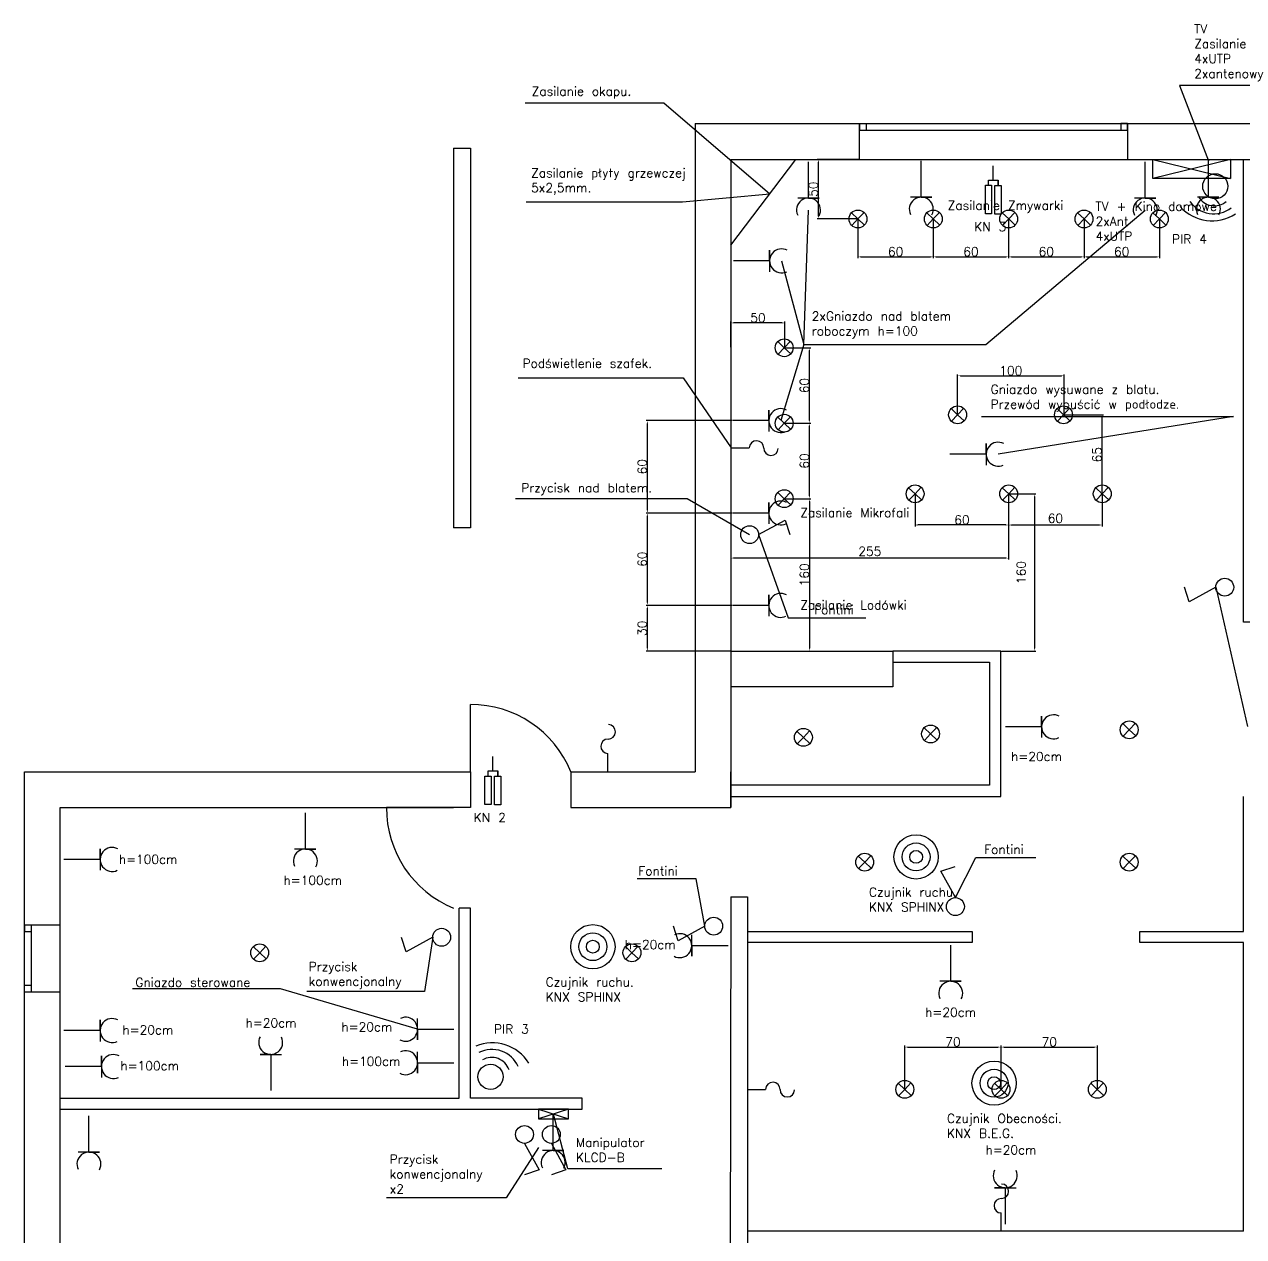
# Model space of a CAD drawing. Header units: millimetres. Extents: x -1884 to 3480, y 1823 to 3565.
# Drawn here: x -1884 to -793, y 2475 to 3559 of the extents above; entities that cross this region are included whole.
import ezdxf

# ---------------------------------------------------------------- set-up
doc = ezdxf.new("R2010")
doc.units = ezdxf.units.MM
for name, color, linetype in [('Alarm', 7, 'Continuous'), ('Czujniki ruchu_becności', 7, 'Continuous'), ('Gniazda', 7, 'Continuous'), ('Opisy przyciskow', 84, 'Continuous'), ('Oświetlenie', 7, 'Continuous'), ('TV_Audio', 7, 'Continuous')]:
    doc.layers.add(name, color=color, linetype=linetype)
doc.styles.get("Standard").update_dxf_attribs({"font": 'txt.shx'})
doc.dimstyles.new('ISO-25', dxfattribs={"dimtxt": 2.5, "dimasz": 2.5, "dimexe": 1.25, "dimexo": 0.625, "dimtad": 1, "dimtxsty": 'Standard', "dimcen": 2.5, "dimadec": 0, "dimazin": 0, "dimtfac": 1, "dimtmove": 0, "dimatfit": 3, "dimfxl": 1, "dimarcsym": 0})

# ---------------------------------------------------------------- blocks, each defined once
blk = doc.blocks.new('*D0')
at = {"layer": 'Defpoints', "color": 0}
for p in [(-1252.2, 3139.4), (-1003.7, 3139.4), (-1252.2, 3081.9)]:
    blk.add_point(p, dxfattribs=at)
at = {"layer": 'Oświetlenie', "color": 0, "lineweight": -2}
for p, q in [((-1252.2, 3138.8), (-1252.2, 3080.7)), ((-1003.7, 3138.8), (-1003.7, 3080.7)), ((-1006.2, 3081.9), (-1249.7, 3081.9))]:
    blk.add_line(p, q, dxfattribs=at)
at = {"layer": 'Oświetlenie', "color": 0}
for points in [[(-1249.7, 3082.3), (-1249.7, 3081.5), (-1252.2, 3081.9)], [(-1006.2, 3082.3), (-1006.2, 3081.5), (-1003.7, 3081.9)]]:
    blk.add_solid(points, dxfattribs=at)
at = {"layer": 'Oświetlenie', "color": 0, "insert": (-1127.9, 3087.9), "char_height": 8, "attachment_point": 5}
blk.add_mtext('255', dxfattribs=at)
blk = doc.blocks.new('*D1')
at = {"layer": 'Defpoints', "color": 0}
for p in [(-1087.4, 3139.4), (-1003.7, 3139.4), (-1087.4, 3111.5)]:
    blk.add_point(p, dxfattribs=at)
at = {"layer": 'Oświetlenie', "color": 0, "lineweight": -2}
for p, q in [((-1087.4, 3138.8), (-1087.4, 3110.2)), ((-1003.7, 3138.8), (-1003.7, 3110.2)), ((-1006.2, 3111.5), (-1084.9, 3111.5))]:
    blk.add_line(p, q, dxfattribs=at)
at = {"layer": 'Oświetlenie', "color": 0}
for points in [[(-1084.9, 3111.9), (-1084.9, 3111), (-1087.4, 3111.5)], [(-1006.2, 3111.9), (-1006.2, 3111), (-1003.7, 3111.5)]]:
    blk.add_solid(points, dxfattribs=at)
at = {"layer": 'Oświetlenie', "color": 0, "insert": (-1045.5, 3116.1), "char_height": 8, "attachment_point": 5}
blk.add_mtext('60', dxfattribs=at)
blk = doc.blocks.new('*D2')
at = {"layer": 'Defpoints', "color": 0}
for p in [(-1003.7, 3139.4), (-919.9, 3139.4), (-919.9, 3111.5)]:
    blk.add_point(p, dxfattribs=at)
at = {"layer": 'Oświetlenie', "color": 0, "lineweight": -2}
for p, q in [((-1003.7, 3138.8), (-1003.7, 3110.2)), ((-919.9, 3138.8), (-919.9, 3110.2)), ((-1001.2, 3111.5), (-922.4, 3111.5))]:
    blk.add_line(p, q, dxfattribs=at)
at = {"layer": 'Oświetlenie', "color": 0}
for points in [[(-1001.2, 3111.9), (-1001.2, 3111), (-1003.7, 3111.5)], [(-922.4, 3111.9), (-922.4, 3111), (-919.9, 3111.5)]]:
    blk.add_solid(points, dxfattribs=at)
at = {"layer": 'Oświetlenie', "color": 0, "insert": (-961.8, 3117.5), "char_height": 8, "attachment_point": 5}
blk.add_mtext('60', dxfattribs=at)
blk = doc.blocks.new('*D3')
at = {"layer": 'Defpoints', "color": 0}
for p in [(-954.6, 3210.1), (-919.9, 3210.1), (-919.9, 3138.8)]:
    blk.add_point(p, dxfattribs=at)
at = {"layer": 'Oświetlenie', "color": 0, "lineweight": -2}
for p, q in [((-954, 3210.1), (-918.7, 3210.1)), ((-919.9, 3141.3), (-919.9, 3207.6)), ((-920.6, 3138.8), (-921.2, 3138.8))]:
    blk.add_line(p, q, dxfattribs=at)
at = {"layer": 'Oświetlenie', "color": 0}
for points in [[(-920.4, 3207.6), (-919.5, 3207.6), (-919.9, 3210.1)], [(-920.4, 3141.3), (-919.5, 3141.3), (-919.9, 3138.8)]]:
    blk.add_solid(points, dxfattribs=at)
at = {"layer": 'Oświetlenie', "color": 0, "insert": (-924.6, 3174.4), "char_height": 8, "attachment_point": 5, "rotation": 90}
blk.add_mtext('65', dxfattribs=at)
blk = doc.blocks.new('*D4')
at = {"layer": 'Defpoints', "color": 0}
for p in [(-954, 3245), (-1049.3, 3210.1), (-954, 3210.1)]:
    blk.add_point(p, dxfattribs=at)
at = {"layer": 'Oświetlenie', "color": 0, "lineweight": -2}
for p, q in [((-1049.3, 3210.7), (-1049.3, 3246.3)), ((-1046.8, 3245), (-956.5, 3245)), ((-954, 3210.7), (-954, 3246.3))]:
    blk.add_line(p, q, dxfattribs=at)
at = {"layer": 'Oświetlenie', "color": 0}
for points in [[(-1046.8, 3245.4), (-1046.8, 3244.6), (-1049.3, 3245)], [(-956.5, 3245.4), (-956.5, 3244.6), (-954, 3245)]]:
    blk.add_solid(points, dxfattribs=at)
at = {"layer": 'Oświetlenie', "color": 0, "insert": (-1001.7, 3249.6), "char_height": 8, "attachment_point": 5}
blk.add_mtext('100', dxfattribs=at)
blk = doc.blocks.new('*D5')
at = {"layer": 'Defpoints', "color": 0}
for p in [(-1003.7, 3139.4), (-1010.8, 2998.7), (-980.5, 2998.7)]:
    blk.add_point(p, dxfattribs=at)
at = {"layer": 'Oświetlenie', "color": 0, "lineweight": -2}
for p, q in [((-1003, 3139.4), (-979.3, 3139.4)), ((-980.5, 3136.9), (-980.5, 3001.2)), ((-1010.1, 2998.7), (-979.3, 2998.7))]:
    blk.add_line(p, q, dxfattribs=at)
at = {"layer": 'Oświetlenie', "color": 0}
for points in [[(-980.9, 3136.9), (-980.1, 3136.9), (-980.5, 3139.4)], [(-980.9, 3001.2), (-980.1, 3001.2), (-980.5, 2998.7)]]:
    blk.add_solid(points, dxfattribs=at)
at = {"layer": 'Oświetlenie', "color": 0, "insert": (-992.5, 3069), "char_height": 8, "attachment_point": 5, "rotation": 90}
blk.add_mtext('160', dxfattribs=at)
blk = doc.blocks.new('*D6')
at = {"layer": 'Defpoints', "color": 0}
for p in [(-1204.4, 3135), (-1204.4, 2998.7), (-1181.8, 2998.7)]:
    blk.add_point(p, dxfattribs=at)
at = {"layer": 'Oświetlenie', "color": 0, "lineweight": -2}
for p, q in [((-1203.8, 3135), (-1180.6, 3135)), ((-1181.8, 3132.5), (-1181.8, 3001.2)), ((-1203.8, 2998.7), (-1180.6, 2998.7))]:
    blk.add_line(p, q, dxfattribs=at)
at = {"layer": 'Oświetlenie', "color": 0}
for points in [[(-1182.2, 3132.5), (-1181.4, 3132.5), (-1181.8, 3135)], [(-1182.2, 3001.2), (-1181.4, 3001.2), (-1181.8, 2998.7)]]:
    blk.add_solid(points, dxfattribs=at)
at = {"layer": 'Oświetlenie', "color": 0, "insert": (-1186.4, 3066.9), "char_height": 8, "attachment_point": 5, "rotation": 90}
blk.add_mtext('160', dxfattribs=at)
blk = doc.blocks.new('*D7')
at = {"layer": 'Defpoints', "color": 0}
for p in [(-1204.4, 3202.6), (-1181.8, 3202.6), (-1204.4, 3135)]:
    blk.add_point(p, dxfattribs=at)
at = {"layer": 'Oświetlenie', "color": 0, "lineweight": -2}
for p, q in [((-1203.8, 3202.6), (-1180.6, 3202.6)), ((-1181.8, 3137.5), (-1181.8, 3200.1)), ((-1203.8, 3135), (-1180.6, 3135))]:
    blk.add_line(p, q, dxfattribs=at)
at = {"layer": 'Oświetlenie', "color": 0}
for points in [[(-1182.2, 3200.1), (-1181.4, 3200.1), (-1181.8, 3202.6)], [(-1182.2, 3137.5), (-1181.4, 3137.5), (-1181.8, 3135)]]:
    blk.add_solid(points, dxfattribs=at)
at = {"layer": 'Oświetlenie', "color": 0, "insert": (-1186.4, 3168.8), "char_height": 8, "attachment_point": 5, "rotation": 90}
blk.add_mtext('60', dxfattribs=at)
blk = doc.blocks.new('*D8')
at = {"layer": 'Defpoints', "color": 0}
for p in [(-1204.4, 3270.1), (-1181.8, 3270.1), (-1204.4, 3202.6)]:
    blk.add_point(p, dxfattribs=at)
at = {"layer": 'Oświetlenie', "color": 0, "lineweight": -2}
for p, q in [((-1203.8, 3270.1), (-1180.6, 3270.1)), ((-1181.8, 3205.1), (-1181.8, 3267.6)), ((-1203.8, 3202.6), (-1180.6, 3202.6))]:
    blk.add_line(p, q, dxfattribs=at)
at = {"layer": 'Oświetlenie', "color": 0}
for points in [[(-1182.2, 3267.6), (-1181.4, 3267.6), (-1181.8, 3270.1)], [(-1182.2, 3205.1), (-1181.4, 3205.1), (-1181.8, 3202.6)]]:
    blk.add_solid(points, dxfattribs=at)
at = {"layer": 'Oświetlenie', "color": 0, "insert": (-1186.4, 3236.3), "char_height": 8, "attachment_point": 5, "rotation": 90}
blk.add_mtext('60', dxfattribs=at)
blk = doc.blocks.new('*D9')
at = {"layer": 'Defpoints', "color": 0}
for p in [(-1173.8, 3438.7), (-1137.2, 3438.7), (-1138.5, 3385.4)]:
    blk.add_point(p, dxfattribs=at)
at = {"layer": 'Oświetlenie', "color": 0, "lineweight": -2}
for p, q in [((-1137.9, 3438.7), (-1175, 3438.7)), ((-1173.8, 3387.9), (-1173.8, 3436.2)), ((-1139.1, 3385.4), (-1175, 3385.4))]:
    blk.add_line(p, q, dxfattribs=at)
at = {"layer": 'Oświetlenie', "color": 0}
for points in [[(-1174.2, 3436.2), (-1173.4, 3436.2), (-1173.8, 3438.7)], [(-1174.2, 3387.9), (-1173.4, 3387.9), (-1173.8, 3385.4)]]:
    blk.add_solid(points, dxfattribs=at)
at = {"layer": 'Oświetlenie', "color": 0, "insert": (-1178.4, 3412), "char_height": 8, "attachment_point": 5, "rotation": 90}
blk.add_mtext('50', dxfattribs=at)
blk = doc.blocks.new('*D10')
at = {"layer": 'Defpoints', "color": 0}
for p in [(-1138.5, 3385.4), (-1071.1, 3385.4), (-1071.1, 3351.4)]:
    blk.add_point(p, dxfattribs=at)
at = {"layer": 'Oświetlenie', "color": 0, "lineweight": -2}
for p, q in [((-1138.5, 3384.7), (-1138.5, 3350.2)), ((-1071.1, 3384.7), (-1071.1, 3350.2)), ((-1136, 3351.4), (-1073.6, 3351.4))]:
    blk.add_line(p, q, dxfattribs=at)
at = {"layer": 'Oświetlenie', "color": 0}
for points in [[(-1136, 3351.9), (-1136, 3351), (-1138.5, 3351.4)], [(-1073.6, 3351.9), (-1073.6, 3351), (-1071.1, 3351.4)]]:
    blk.add_solid(points, dxfattribs=at)
at = {"layer": 'Oświetlenie', "color": 0, "insert": (-1104.8, 3356.1), "char_height": 8, "attachment_point": 5}
blk.add_mtext('60', dxfattribs=at)
blk = doc.blocks.new('*D11')
at = {"layer": 'Defpoints', "color": 0}
for p in [(-1071.1, 3385.4), (-1003.7, 3385.4), (-1003.7, 3351.4)]:
    blk.add_point(p, dxfattribs=at)
at = {"layer": 'Oświetlenie', "color": 0, "lineweight": -2}
for p, q in [((-1071.1, 3384.7), (-1071.1, 3350.2)), ((-1003.7, 3384.7), (-1003.7, 3350.2)), ((-1068.6, 3351.4), (-1006.2, 3351.4))]:
    blk.add_line(p, q, dxfattribs=at)
at = {"layer": 'Oświetlenie', "color": 0}
for points in [[(-1068.6, 3351.9), (-1068.6, 3351), (-1071.1, 3351.4)], [(-1006.2, 3351.9), (-1006.2, 3351), (-1003.7, 3351.4)]]:
    blk.add_solid(points, dxfattribs=at)
at = {"layer": 'Oświetlenie', "color": 0, "insert": (-1037.4, 3356.1), "char_height": 8, "attachment_point": 5}
blk.add_mtext('60', dxfattribs=at)
blk = doc.blocks.new('*D12')
at = {"layer": 'Defpoints', "color": 0}
for p in [(-1003.7, 3385.4), (-936.2, 3385.4), (-936.2, 3351.4)]:
    blk.add_point(p, dxfattribs=at)
at = {"layer": 'Oświetlenie', "color": 0, "lineweight": -2}
for p, q in [((-1003.7, 3384.7), (-1003.7, 3350.2)), ((-936.2, 3384.7), (-936.2, 3350.2)), ((-1001.2, 3351.4), (-938.7, 3351.4))]:
    blk.add_line(p, q, dxfattribs=at)
at = {"layer": 'Oświetlenie', "color": 0}
for points in [[(-1001.2, 3351.9), (-1001.2, 3351), (-1003.7, 3351.4)], [(-938.7, 3351.9), (-938.7, 3351), (-936.2, 3351.4)]]:
    blk.add_solid(points, dxfattribs=at)
at = {"layer": 'Oświetlenie', "color": 0, "insert": (-970, 3356.1), "char_height": 8, "attachment_point": 5}
blk.add_mtext('60', dxfattribs=at)
blk = doc.blocks.new('*D13')
at = {"layer": 'Defpoints', "color": 0}
for p in [(-936.2, 3384.7), (-868.8, 3385.4), (-868.8, 3351.4)]:
    blk.add_point(p, dxfattribs=at)
at = {"layer": 'Oświetlenie', "color": 0, "lineweight": -2}
for p, q in [((-936.2, 3384.1), (-936.2, 3350.2)), ((-868.8, 3384.7), (-868.8, 3350.2)), ((-933.7, 3351.4), (-871.3, 3351.4))]:
    blk.add_line(p, q, dxfattribs=at)
at = {"layer": 'Oświetlenie', "color": 0}
for points in [[(-933.7, 3351.9), (-933.7, 3351), (-936.2, 3351.4)], [(-871.3, 3351.9), (-871.3, 3351), (-868.8, 3351.4)]]:
    blk.add_solid(points, dxfattribs=at)
at = {"layer": 'Oświetlenie', "color": 0, "insert": (-902.5, 3356.1), "char_height": 8, "attachment_point": 5}
blk.add_mtext('60', dxfattribs=at)
blk = doc.blocks.new('*D14')
at = {"layer": 'Defpoints', "color": 0}
for p in [(-1252.2, 3292.3), (-1252.2, 3270.1), (-1203.8, 3270.1)]:
    blk.add_point(p, dxfattribs=at)
at = {"layer": 'Oświetlenie', "color": 0, "lineweight": -2}
for p, q in [((-1252.2, 3270.7), (-1252.2, 3293.6)), ((-1206.3, 3292.3), (-1249.7, 3292.3)), ((-1203.8, 3270.7), (-1203.8, 3293.6))]:
    blk.add_line(p, q, dxfattribs=at)
at = {"layer": 'Oświetlenie', "color": 0}
for points in [[(-1249.7, 3292.7), (-1249.7, 3291.9), (-1252.2, 3292.3)], [(-1206.3, 3292.7), (-1206.3, 3291.9), (-1203.8, 3292.3)]]:
    blk.add_solid(points, dxfattribs=at)
at = {"layer": 'Oświetlenie', "color": 0, "insert": (-1228, 3296.9), "char_height": 8, "attachment_point": 5}
blk.add_mtext('50', dxfattribs=at)
blk = doc.blocks.new('*D15')
at = {"layer": 'Defpoints', "color": 0}
for p in [(-1326.9, 3039.6), (-1252.2, 3039.6), (-1252.2, 2998.7)]:
    blk.add_point(p, dxfattribs=at)
at = {"layer": 'Gniazda', "color": 0, "lineweight": -2}
for p, q in [((-1252.9, 3039.6), (-1328.1, 3039.6)), ((-1326.9, 3001.2), (-1326.9, 3037.1)), ((-1252.9, 2998.7), (-1328.1, 2998.7))]:
    blk.add_line(p, q, dxfattribs=at)
at = {"layer": 'Gniazda', "color": 0}
for points in [[(-1327.3, 3037.1), (-1326.5, 3037.1), (-1326.9, 3039.6)], [(-1327.3, 3001.2), (-1326.5, 3001.2), (-1326.9, 2998.7)]]:
    blk.add_solid(points, dxfattribs=at)
at = {"layer": 'Gniazda', "color": 0, "insert": (-1331.5, 3019.1), "char_height": 8, "attachment_point": 5, "rotation": 90}
blk.add_mtext('30', dxfattribs=at)
blk = doc.blocks.new('*D16')
at = {"layer": 'Defpoints', "color": 0}
for p in [(-1326.9, 3122.2), (-1250.7, 3122.2), (-1250.7, 3039.6)]:
    blk.add_point(p, dxfattribs=at)
at = {"layer": 'Gniazda', "color": 0, "lineweight": -2}
for p, q in [((-1251.3, 3122.2), (-1328.1, 3122.2)), ((-1326.9, 3042.1), (-1326.9, 3119.7)), ((-1251.3, 3039.6), (-1328.1, 3039.6))]:
    blk.add_line(p, q, dxfattribs=at)
at = {"layer": 'Gniazda', "color": 0}
for points in [[(-1327.3, 3119.7), (-1326.5, 3119.7), (-1326.9, 3122.2)], [(-1327.3, 3042.1), (-1326.5, 3042.1), (-1326.9, 3039.6)]]:
    blk.add_solid(points, dxfattribs=at)
at = {"layer": 'Gniazda', "color": 0, "insert": (-1331.5, 3080.9), "char_height": 8, "attachment_point": 5, "rotation": 90}
blk.add_mtext('60', dxfattribs=at)
blk = doc.blocks.new('*D17')
at = {"layer": 'Defpoints', "color": 0}
for p in [(-1326.9, 3204.9), (-1250.7, 3204.9), (-1250.7, 3122.2)]:
    blk.add_point(p, dxfattribs=at)
at = {"layer": 'Gniazda', "color": 0, "lineweight": -2}
for p, q in [((-1251.3, 3204.9), (-1328.1, 3204.9)), ((-1326.9, 3124.7), (-1326.9, 3202.4)), ((-1251.3, 3122.2), (-1328.1, 3122.2))]:
    blk.add_line(p, q, dxfattribs=at)
at = {"layer": 'Gniazda', "color": 0}
for points in [[(-1327.3, 3202.4), (-1326.5, 3202.4), (-1326.9, 3204.9)], [(-1327.3, 3124.7), (-1326.5, 3124.7), (-1326.9, 3122.2)]]:
    blk.add_solid(points, dxfattribs=at)
at = {"layer": 'Gniazda', "color": 0, "insert": (-1331.5, 3163.6), "char_height": 8, "attachment_point": 5, "rotation": 90}
blk.add_mtext('60', dxfattribs=at)
blk = doc.blocks.new('*D32')
at = {"layer": 'Defpoints', "color": 0}
for p in [(-1010.5, 2644.3), (-1096.6, 2606.5), (-1010.5, 2606.5)]:
    blk.add_point(p, dxfattribs=at)
at = {"layer": 'Oświetlenie', "color": 0, "lineweight": -2}
for p, q in [((-1096.6, 2607.1), (-1096.6, 2645.6)), ((-1094.1, 2644.3), (-1013, 2644.3)), ((-1010.5, 2607.1), (-1010.5, 2645.6))]:
    blk.add_line(p, q, dxfattribs=at)
at = {"layer": 'Oświetlenie', "color": 0}
for points in [[(-1094.1, 2644.7), (-1094.1, 2643.9), (-1096.6, 2644.3)], [(-1013, 2644.7), (-1013, 2643.9), (-1010.5, 2644.3)]]:
    blk.add_solid(points, dxfattribs=at)
at = {"layer": 'Oświetlenie', "color": 0, "insert": (-1053.5, 2648.9), "char_height": 8, "attachment_point": 5}
blk.add_mtext('70', dxfattribs=at)
blk = doc.blocks.new('*D33')
at = {"layer": 'Defpoints', "color": 0}
for p in [(-924.3, 2644.3), (-1010.5, 2606.5), (-924.3, 2606.5)]:
    blk.add_point(p, dxfattribs=at)
at = {"layer": 'Oświetlenie', "color": 0, "lineweight": -2}
for p, q in [((-1010.5, 2607.1), (-1010.5, 2645.6)), ((-1008, 2644.3), (-926.8, 2644.3)), ((-924.3, 2607.1), (-924.3, 2645.6))]:
    blk.add_line(p, q, dxfattribs=at)
at = {"layer": 'Oświetlenie', "color": 0}
for points in [[(-1008, 2644.7), (-1008, 2643.9), (-1010.5, 2644.3)], [(-926.8, 2644.7), (-926.8, 2643.9), (-924.3, 2644.3)]]:
    blk.add_solid(points, dxfattribs=at)
at = {"layer": 'Oświetlenie', "color": 0, "insert": (-967.4, 2648.9), "char_height": 8, "attachment_point": 5}
blk.add_mtext('70', dxfattribs=at)

msp = doc.modelspace()

# ---------------------------------------------------------------- linework, layer by layer
for p, q in [((-1284.23, 3470.691), (-1284.23, 2890.691)), ((-1284.23, 3470.691), (-433.23, 3470.691)), ((-1137.23, 3438.691), (-1137.23, 3470.691)), ((-1137.23, 3470.691), (-897.23, 3470.691)), ((-1137.23, 3470.691), (-1137.23, 3464.691)), ((-1137.23, 3470.691), (-1131.23, 3470.691)), ((-1131.23, 3470.691), (-1131.23, 3464.691)), ((-897.23, 3470.691), (-903.23, 3470.691)), ((-903.23, 3470.691), (-903.23, 3464.691)), ((-897.23, 3470.691), (-897.23, 3438.691)), ((-897.23, 3464.691), (-897.23, 3470.691)), ((-1137.23, 3464.691), (-897.23, 3464.691)), ((-1500.23, 3448.848), (-1500.23, 3108.848)), ((-1500.23, 3448.848), (-1485.23, 3448.848)), ((-1485.23, 3448.848), (-1485.23, 3108.848)), ((-1252.23, 3438.691), (-1252.23, 2858.691)), ((-1252.23, 3438.691), (-433.23, 3438.691)), ((-1252.23, 3361.922), (-1194.056, 3438.691)), ((-793.473, 3024.43), (-793.473, 3438.691)), ((-1485.23, 3108.848), (-1500.23, 3108.848)), ((-782.052, 3024.43), (-793.473, 3024.43)), ((-1252.23, 2998.691), (-1107.23, 2998.691)), ((-1107.23, 2998.691), (-1107.23, 2966.691)), ((-1010.758, 2998.691), (-1107.23, 2998.691)), ((-1107.23, 2998.691), (-1107.23, 2988.691)), ((-1107.23, 2988.691), (-1020.758, 2988.691)), ((-1020.758, 2988.691), (-1020.758, 2878.691)), ((-1010.758, 2868.691), (-1010.758, 2998.691)), ((-1107.23, 2966.691), (-1252.23, 2966.691)), ((-1485.23, 2890.691), (-1485.23, 2950.797)), ((-1884.23, 1927.691), (-1884.23, 2890.691)), ((-1884.23, 2890.691), (-1485.23, 2890.691)), ((-1485.23, 2890.691), (-1485.23, 2858.691)), ((-1395.23, 2890.691), (-1284.23, 2890.691)), ((-1395.23, 2890.691), (-1395.23, 2858.691)), ((-1252.23, 2858.691), (-1252.23, 2890.691)), ((-1020.758, 2878.691), (-1252.23, 2878.691)), ((-1252.23, 2868.691), (-1010.758, 2868.691)), ((-793.473, 2747.748), (-793.473, 2868.691)), ((-1852.23, 1959.691), (-1852.23, 2858.691)), ((-1852.23, 2858.691), (-1500.23, 2858.691)), ((-1852.23, 2858.691), (-1852.23, 2858.691)), ((-1500.23, 2858.691), (-1560.336, 2858.691)), ((-1485.23, 2858.691), (-1500.23, 2858.691)), ((-1395.23, 2858.691), (-1252.23, 2858.691)), ((-1252.23, 2778.691), (-1253.23, 2139.691)), ((-1252.23, 2778.691), (-1237.23, 2778.691)), ((-1237.23, 2778.691), (-1237.23, 2139.691)), ((-1237.23, 2778.691), (-1237.23, 2778.691)), ((-1495.23, 2598.691), (-1495.23, 2768.691)), ((-1485.23, 2768.691), (-1495.23, 2768.691)), ((-1485.23, 2598.691), (-1485.23, 2768.691)), ((-1884.23, 2753.691), (-1852.23, 2753.691)), ((-1884.23, 2753.691), (-1878.23, 2753.691)), ((-1884.23, 2753.691), (-1884.23, 2747.691)), ((-1878.23, 2753.691), (-1878.23, 2693.691)), ((-1884.23, 2747.691), (-1878.23, 2747.691)), ((-1237.23, 2747.748), (-1036.293, 2747.748)), ((-1036.293, 2747.748), (-1036.293, 2737.748)), ((-886.293, 2747.748), (-793.473, 2747.748)), ((-886.293, 2737.748), (-886.293, 2747.748)), ((-1036.293, 2737.748), (-1237.23, 2737.748)), ((-793.473, 2737.748), (-886.293, 2737.748)), ((-793.473, 2479.691), (-793.473, 2737.748)), ((-1884.23, 2693.691), (-1884.23, 2699.691)), ((-1884.23, 2699.691), (-1878.23, 2699.691)), ((-1884.23, 2693.691), (-1852.23, 2693.691)), ((-1852.23, 2588.691), (-1852.23, 2598.691)), ((-1852.23, 2598.691), (-1495.23, 2598.691)), ((-1385.23, 2598.691), (-1485.23, 2598.691)), ((-1385.23, 2588.691), (-1385.23, 2598.691)), ((-1852.23, 2588.691), (-1495.23, 2588.691)), ((-1495.23, 2588.691), (-1385.23, 2588.691)), ((-793.473, 2479.691), (-1237.23, 2479.691))]:
    msp.add_line(p, q)
for centre, start, end in [((-1484.819, 2853.978), 22.283758, 90.243501), ((-1463.517, 2858.28), 179.756499, 247.716242)]:
    msp.add_arc(centre, 96.819, start, end)
at = {"layer": 'Alarm'}
for p, q in [((-1017.409, 3420.12), (-1017.409, 3432.926)), ((-1021.704, 3415.485), (-1021.704, 3420.12)), ((-1021.704, 3420.12), (-1013.057, 3420.12)), ((-1013.057, 3420.12), (-1013.057, 3415.247)), ((-1013.057, 3415.247), (-1013.057, 3420.12)), ((-1465.121, 2891.518), (-1465.121, 2904.324)), ((-1469.415, 2886.882), (-1469.415, 2891.518)), ((-1469.415, 2891.518), (-1460.769, 2891.518)), ((-1460.769, 2891.518), (-1460.769, 2886.644)), ((-1460.769, 2886.644), (-1460.769, 2891.518)), ((-1424.267, 2588.691), (-1397.494, 2580.039)), ((-1397.494, 2588.691), (-1424.267, 2580.039)), ((-1397.494, 2580.039), (-1397.494, 2588.691)), ((-1397.902, 2535.459), (-1410.88, 2584.365)), ((-1313.934, 2535.459), (-1397.902, 2535.459))]:
    msp.add_line(p, q, dxfattribs=at)
for points in [[(-1024.485, 3415.485), (-1018.975, 3415.485), (-1018.975, 3390.008), (-1024.485, 3390.008)], [(-1015.921, 3415.247), (-1010.411, 3415.247), (-1010.411, 3389.77), (-1015.921, 3389.77)], [(-1472.196, 2886.882), (-1466.686, 2886.882), (-1466.686, 2861.406), (-1472.196, 2861.406)], [(-1463.633, 2886.644), (-1458.123, 2886.644), (-1458.123, 2861.168), (-1463.633, 2861.168)], [(-1397.494, 2588.691), (-1424.267, 2588.691), (-1424.267, 2580.039), (-1397.494, 2580.039)]]:
    msp.add_lwpolyline(points, close=True, dxfattribs=at)
for centre in [(-818.821, 3414.6), (-1467.177, 2617.74)]:
    msp.add_circle(centre, 11.257, dxfattribs=at)
for centre, radius, start, end in [((-819.669, 3413.495), 16.385, 209.319962, 310.782861), ((-821.681, 3422.242), 38.45, 222.16957, 302.835591), ((-820.29, 3415.961), 25.983, 215.170296, 306.951735), ((-1465.732, 2609.708), 38.45, 31.844609, 112.510631), ((-1465.976, 2616.137), 25.983, 24.845335, 116.626774), ((-1466.144, 2618.675), 16.385, 18.995001, 120.457901)]:
    msp.add_arc(centre, radius, start, end, dxfattribs=at)
at = {"layer": 'Czujniki ruchu_becności'}
for centre, radius in [((-1086.47, 2814.511), 19.818), ((-1086.47, 2814.511), 12.474), ((-1086.47, 2814.511), 5.74), ((-1375.667, 2734.134), 19.818), ((-1375.667, 2734.134), 12.474), ((-1375.667, 2734.134), 5.74), ((-1016.701, 2611.997), 19.818), ((-1016.701, 2611.997), 12.474), ((-1016.701, 2611.997), 5.74)]:
    msp.add_circle(centre, radius, dxfattribs=at)
at = {"layer": 'Gniazda'}
for p, q in [((-750.467, 3504.671), (-850.832, 3504.671)), ((-850.832, 3504.671), (-824.962, 3437.28)), ((-1436.311, 3489.422), (-1312.113, 3489.422)), ((-1312.113, 3489.422), (-1217.419, 3407.86)), ((-1182.72, 3404.105), (-1182.72, 3436.565)), ((-1081.832, 3404.821), (-1081.832, 3437.28)), ((-881.487, 3404.105), (-881.487, 3436.565)), ((-824.962, 3404.821), (-824.962, 3437.28)), ((-1295.518, 3400.581), (-1217.419, 3407.86)), ((-1173.268, 3404.105), (-1192.406, 3404.105)), ((-1182.72, 3404.105), (-1173.268, 3404.105)), ((-1072.38, 3404.821), (-1091.518, 3404.821)), ((-1081.832, 3404.821), (-1072.38, 3404.821)), ((-872.035, 3404.105), (-891.174, 3404.105)), ((-881.487, 3404.105), (-872.035, 3404.105)), ((-815.509, 3404.821), (-834.648, 3404.821)), ((-824.962, 3404.821), (-815.509, 3404.821)), ((-1435.241, 3400.581), (-1295.518, 3400.581)), ((-1186.932, 3273.124), (-1182.72, 3393.376)), ((-1024.134, 3273.124), (-881.487, 3393.376)), ((-1217.519, 3347.865), (-1217.519, 3357.317)), ((-1217.519, 3357.317), (-1217.519, 3338.179)), ((-1217.519, 3347.865), (-1249.979, 3347.865)), ((-1206.79, 3347.865), (-1186.932, 3273.124)), ((-1186.932, 3273.124), (-1207.505, 3204.905)), ((-1186.932, 3273.124), (-1024.134, 3273.124)), ((-1218.235, 3204.905), (-1218.235, 3214.357)), ((-1218.235, 3214.357), (-1218.235, 3195.219)), ((-1028.019, 3208.513), (-802.492, 3208.513)), ((-802.492, 3208.513), (-1013.066, 3174.849)), ((-1218.235, 3204.905), (-1250.694, 3204.905)), ((-1023.796, 3174.849), (-1056.255, 3174.849)), ((-1023.796, 3174.849), (-1023.796, 3184.302)), ((-1023.796, 3184.302), (-1023.796, 3165.163)), ((-1218.235, 3122.233), (-1218.235, 3131.686)), ((-1218.235, 3131.686), (-1218.235, 3112.547)), ((-1218.235, 3122.233), (-1250.694, 3122.233)), ((-1218.235, 3039.562), (-1218.235, 3049.014)), ((-1218.235, 3049.014), (-1218.235, 3029.876)), ((-1218.235, 3039.562), (-1250.694, 3039.562)), ((-974.187, 2930.896), (-974.187, 2940.348)), ((-974.187, 2940.348), (-974.187, 2921.21)), ((-974.187, 2930.896), (-1006.646, 2930.896)), ((-1632.849, 2821.553), (-1632.849, 2854.012)), ((-1816.456, 2812.212), (-1816.456, 2821.664)), ((-1816.456, 2821.664), (-1816.456, 2802.526)), ((-1623.396, 2821.553), (-1642.535, 2821.553)), ((-1632.849, 2821.553), (-1623.396, 2821.553)), ((-1816.456, 2812.212), (-1848.916, 2812.212)), ((-1287.213, 2725.632), (-1287.213, 2744.77)), ((-1287.213, 2735.084), (-1254.754, 2735.084)), ((-1287.213, 2735.084), (-1287.213, 2725.632)), ((-1055.54, 2703.144), (-1055.54, 2735.603)), ((-1655.164, 2696.348), (-1787.45, 2696.348)), ((-1532.478, 2660.259), (-1655.164, 2696.348)), ((-1046.088, 2703.144), (-1065.226, 2703.144)), ((-1055.54, 2703.144), (-1046.088, 2703.144)), ((-1816.456, 2659.108), (-1816.456, 2668.56)), ((-1816.456, 2668.56), (-1816.456, 2649.421)), ((-1532.478, 2650.806), (-1532.478, 2669.945)), ((-1816.456, 2659.108), (-1848.916, 2659.108)), ((-1532.478, 2660.259), (-1500.018, 2660.259)), ((-1532.478, 2660.259), (-1532.478, 2650.806)), ((-1532.478, 2620.876), (-1532.478, 2640.015)), ((-1815.305, 2626.875), (-1815.305, 2636.327)), ((-1815.305, 2636.327), (-1815.305, 2617.189)), ((-1663.871, 2637.8), (-1673.323, 2637.8)), ((-1673.323, 2637.8), (-1654.185, 2637.8)), ((-1663.871, 2637.8), (-1663.871, 2605.341)), ((-1532.478, 2630.329), (-1500.018, 2630.329)), ((-1532.478, 2630.329), (-1532.478, 2620.876)), ((-1815.305, 2626.875), (-1847.764, 2626.875)), ((-1826.476, 2550.261), (-1826.476, 2582.72)), ((-1411.149, 2551.7), (-1411.149, 2584.16)), ((-1817.024, 2550.261), (-1836.162, 2550.261)), ((-1826.476, 2550.261), (-1817.024, 2550.261)), ((-1401.696, 2551.7), (-1420.835, 2551.7)), ((-1411.149, 2551.7), (-1401.696, 2551.7)), ((-1006.737, 2518.428), (-1016.19, 2518.428)), ((-1016.19, 2518.428), (-997.051, 2518.428)), ((-1006.737, 2518.428), (-1006.737, 2485.969))]:
    msp.add_line(p, q, dxfattribs=at)
for centre, start, end in [((-1182.72, 3393.376), 331.759624, 205.479489), ((-1081.832, 3394.091), 331.759624, 205.479489), ((-881.487, 3393.376), 331.759624, 205.479489), ((-824.962, 3394.091), 331.759624, 205.479489), ((-1206.79, 3347.865), 61.759624, 295.479489), ((-1207.505, 3204.905), 61.759624, 295.479489), ((-1013.066, 3174.849), 61.759624, 295.479489), ((-1207.505, 3122.233), 61.759624, 295.479489), ((-1207.505, 3039.562), 61.759624, 295.479489), ((-963.457, 2930.896), 61.759624, 295.479489), ((-1805.727, 2812.212), 61.759624, 295.479489), ((-1632.849, 2810.823), 331.759624, 205.479489), ((-1297.943, 2735.084), 241.759624, 115.479489), ((-1055.54, 2692.414), 331.759624, 205.479489), ((-1805.727, 2659.108), 61.759624, 295.479489), ((-1543.207, 2660.259), 241.759624, 115.479489), ((-1663.871, 2648.53), 151.759624, 25.479489), ((-1543.207, 2630.329), 241.759624, 115.479489), ((-1804.575, 2626.875), 61.759624, 295.479489), ((-1826.476, 2539.532), 331.759624, 205.479489), ((-1411.149, 2540.971), 331.759624, 205.479489), ((-1006.737, 2529.158), 151.759624, 25.479489)]:
    msp.add_arc(centre, 10.73, start, end, dxfattribs=at)
at = {"layer": 'Opisy przyciskow'}
for p, q in [((-1227.414, 3102.864), (-1200.88, 3028.345)), ((-818.343, 3055.835), (-789.99, 2931.276)), ((-1200.88, 3028.345), (-1131.444, 3028.345)), ((-1051.315, 2778.015), (-1033.09, 2813.973)), ((-1033.09, 2813.973), (-979.261, 2813.973)), ((-1283.333, 2794.786), (-1335.97, 2794.786)), ((-1275.562, 2752.538), (-1283.333, 2794.786)), ((-1518.923, 2742.579), (-1526.407, 2694.134)), ((-1526.407, 2694.134), (-1631.488, 2694.134)), ((-1424.359, 2554.45), (-1453.231, 2509.393)), ((-1453.231, 2509.393), (-1560.176, 2509.393))]:
    msp.add_line(p, q, dxfattribs=at)
at = {"layer": 'Oświetlenie'}
for p, q in [((-1144.292, 3390.862), (-1138.486, 3385.362)), ((-1143.986, 3379.557), (-1138.486, 3385.362)), ((-1132.986, 3391.168), (-1138.486, 3385.362)), ((-1138.486, 3385.362), (-1138.486, 3385.362)), ((-1138.486, 3385.362), (-1138.486, 3385.362)), ((-1138.486, 3385.362), (-1138.486, 3385.362)), ((-1138.486, 3385.362), (-1138.486, 3385.362)), ((-1138.486, 3385.362), (-1138.486, 3385.362)), ((-1132.681, 3379.863), (-1138.486, 3385.362)), ((-1076.879, 3390.862), (-1071.074, 3385.362)), ((-1076.574, 3379.557), (-1071.074, 3385.362)), ((-1065.574, 3391.168), (-1071.074, 3385.362)), ((-1071.074, 3385.362), (-1071.074, 3385.362)), ((-1071.074, 3385.362), (-1071.074, 3385.362)), ((-1071.074, 3385.362), (-1071.074, 3385.362)), ((-1071.074, 3385.362), (-1071.074, 3385.362)), ((-1071.074, 3385.362), (-1071.074, 3385.362)), ((-1065.268, 3379.863), (-1071.074, 3385.362)), ((-1009.467, 3390.862), (-1003.661, 3385.362)), ((-1009.161, 3379.557), (-1003.661, 3385.362)), ((-998.161, 3391.168), (-1003.661, 3385.362)), ((-1003.661, 3385.362), (-1003.661, 3385.362)), ((-1003.661, 3385.362), (-1003.661, 3385.362)), ((-1003.661, 3385.362), (-1003.661, 3385.362)), ((-1003.661, 3385.362), (-1003.661, 3385.362)), ((-1003.661, 3385.362), (-1003.661, 3385.362)), ((-997.855, 3379.863), (-1003.661, 3385.362)), ((-942.054, 3390.862), (-936.248, 3385.362)), ((-941.748, 3379.557), (-936.248, 3385.362)), ((-930.749, 3391.168), (-936.248, 3385.362)), ((-936.248, 3385.362), (-936.248, 3385.362)), ((-936.248, 3385.362), (-936.248, 3385.362)), ((-936.248, 3385.362), (-936.248, 3385.362)), ((-936.248, 3385.362), (-936.248, 3385.362)), ((-936.248, 3385.362), (-936.248, 3385.362)), ((-930.443, 3379.863), (-936.248, 3385.362)), ((-874.641, 3390.862), (-868.836, 3385.362)), ((-874.336, 3379.557), (-868.836, 3385.362)), ((-863.336, 3391.168), (-868.836, 3385.362)), ((-868.836, 3385.362), (-868.836, 3385.362)), ((-868.836, 3385.362), (-868.836, 3385.362)), ((-868.836, 3385.362), (-868.836, 3385.362)), ((-868.836, 3385.362), (-868.836, 3385.362)), ((-868.836, 3385.362), (-868.836, 3385.362)), ((-863.03, 3379.863), (-868.836, 3385.362)), ((-1210.255, 3275.607), (-1204.45, 3270.107)), ((-1198.95, 3275.913), (-1204.45, 3270.107)), ((-1209.949, 3264.301), (-1204.45, 3270.107)), ((-1204.45, 3270.107), (-1204.45, 3270.107)), ((-1204.45, 3270.107), (-1204.45, 3270.107)), ((-1204.45, 3270.107), (-1204.45, 3270.107)), ((-1204.45, 3270.107), (-1204.45, 3270.107)), ((-1204.45, 3270.107), (-1204.45, 3270.107)), ((-1198.644, 3264.607), (-1204.45, 3270.107)), ((-1442.62, 3243.221), (-1294.941, 3243.221)), ((-1294.941, 3243.221), (-1251.849, 3180.554)), ((-1210.255, 3208.059), (-1204.45, 3202.56)), ((-1198.95, 3208.365), (-1204.45, 3202.56)), ((-1055.153, 3215.603), (-1049.347, 3210.103)), ((-1054.847, 3204.297), (-1049.347, 3210.103)), ((-1043.847, 3215.909), (-1049.347, 3210.103)), ((-1049.347, 3210.103), (-1049.347, 3210.103)), ((-1049.347, 3210.103), (-1049.347, 3210.103)), ((-1049.347, 3210.103), (-1049.347, 3210.103)), ((-1049.347, 3210.103), (-1049.347, 3210.103)), ((-1049.347, 3210.103), (-1049.347, 3210.103)), ((-1043.541, 3204.603), (-1049.347, 3210.103)), ((-960.419, 3215.603), (-954.613, 3210.103)), ((-960.113, 3204.297), (-954.613, 3210.103)), ((-949.113, 3215.909), (-954.613, 3210.103)), ((-954.613, 3210.103), (-954.613, 3210.103)), ((-954.613, 3210.103), (-954.613, 3210.103)), ((-954.613, 3210.103), (-954.613, 3210.103)), ((-954.613, 3210.103), (-954.613, 3210.103)), ((-954.613, 3210.103), (-954.613, 3210.103)), ((-948.808, 3204.603), (-954.613, 3210.103)), ((-1209.949, 3196.754), (-1204.45, 3202.56)), ((-1204.45, 3202.56), (-1204.45, 3202.56)), ((-1204.45, 3202.56), (-1204.45, 3202.56)), ((-1204.45, 3202.56), (-1204.45, 3202.56)), ((-1204.45, 3202.56), (-1204.45, 3202.56)), ((-1204.45, 3202.56), (-1204.45, 3202.56)), ((-1198.644, 3197.06), (-1204.45, 3202.56)), ((-1251.849, 3180.554), (-1235.688, 3180.554)), ((-1093.185, 3144.905), (-1087.38, 3139.405)), ((-1081.88, 3145.211), (-1087.38, 3139.405)), ((-1009.467, 3144.905), (-1003.661, 3139.405)), ((-998.161, 3145.211), (-1003.661, 3139.405)), ((-925.748, 3144.905), (-919.942, 3139.405)), ((-914.443, 3145.211), (-919.942, 3139.405)), ((-1444.914, 3135.309), (-1291.38, 3135.309)), ((-1291.38, 3135.309), (-1235.412, 3102.864)), ((-1210.255, 3140.512), (-1204.45, 3135.012)), ((-1209.949, 3129.206), (-1204.45, 3135.012)), ((-1198.95, 3140.818), (-1204.45, 3135.012)), ((-1204.45, 3135.012), (-1204.45, 3135.012)), ((-1204.45, 3135.012), (-1204.45, 3135.012)), ((-1204.45, 3135.012), (-1204.45, 3135.012)), ((-1204.45, 3135.012), (-1204.45, 3135.012)), ((-1204.45, 3135.012), (-1204.45, 3135.012)), ((-1198.644, 3129.512), (-1204.45, 3135.012)), ((-1092.88, 3133.599), (-1087.38, 3139.405)), ((-1087.38, 3139.405), (-1087.38, 3139.405)), ((-1087.38, 3139.405), (-1087.38, 3139.405)), ((-1087.38, 3139.405), (-1087.38, 3139.405)), ((-1087.38, 3139.405), (-1087.38, 3139.405)), ((-1087.38, 3139.405), (-1087.38, 3139.405)), ((-1081.574, 3133.905), (-1087.38, 3139.405)), ((-1009.161, 3133.599), (-1003.661, 3139.405)), ((-1003.661, 3139.405), (-1003.661, 3139.405)), ((-1003.661, 3139.405), (-1003.661, 3139.405)), ((-1003.661, 3139.405), (-1003.661, 3139.405)), ((-1003.661, 3139.405), (-1003.661, 3139.405)), ((-1003.661, 3139.405), (-1003.661, 3139.405)), ((-997.855, 3133.905), (-1003.661, 3139.405)), ((-925.442, 3133.599), (-919.942, 3139.405)), ((-919.942, 3139.405), (-919.942, 3139.405)), ((-919.942, 3139.405), (-919.942, 3139.405)), ((-919.942, 3139.405), (-919.942, 3139.405)), ((-919.942, 3139.405), (-919.942, 3139.405)), ((-919.942, 3139.405), (-919.942, 3139.405)), ((-914.137, 3133.905), (-919.942, 3139.405)), ((-1227.414, 3102.864), (-1203.721, 3115.916)), ((-1203.721, 3115.916), (-1199.405, 3102.973)), ((-842.037, 3042.783), (-846.352, 3055.726)), ((-818.343, 3055.835), (-842.037, 3042.783)), ((-1193.088, 2926.968), (-1187.282, 2921.468)), ((-1181.782, 2927.274), (-1187.282, 2921.468)), ((-1079.338, 2930.014), (-1073.532, 2924.514)), ((-1079.032, 2918.708), (-1073.532, 2924.514)), ((-1068.032, 2930.32), (-1073.532, 2924.514)), ((-1073.532, 2924.514), (-1073.532, 2924.514)), ((-1073.532, 2924.514), (-1073.532, 2924.514)), ((-1073.532, 2924.514), (-1073.532, 2924.514)), ((-1073.532, 2924.514), (-1073.532, 2924.514)), ((-1073.532, 2924.514), (-1073.532, 2924.514)), ((-1067.726, 2919.014), (-1073.532, 2924.514)), ((-901.628, 2933.732), (-895.823, 2928.232)), ((-901.322, 2922.426), (-895.823, 2928.232)), ((-890.323, 2934.038), (-895.823, 2928.232)), ((-895.823, 2928.232), (-895.823, 2928.232)), ((-895.823, 2928.232), (-895.823, 2928.232)), ((-895.823, 2928.232), (-895.823, 2928.232)), ((-895.823, 2928.232), (-895.823, 2928.232)), ((-895.823, 2928.232), (-895.823, 2928.232)), ((-890.017, 2922.732), (-895.823, 2928.232)), ((-1192.782, 2915.662), (-1187.282, 2921.468)), ((-1187.282, 2921.468), (-1187.282, 2921.468)), ((-1187.282, 2921.468), (-1187.282, 2921.468)), ((-1187.282, 2921.468), (-1187.282, 2921.468)), ((-1187.282, 2921.468), (-1187.282, 2921.468)), ((-1187.282, 2921.468), (-1187.282, 2921.468)), ((-1181.477, 2915.968), (-1187.282, 2921.468)), ((-1362.277, 2890.825), (-1362.277, 2906.986)), ((-1138.244, 2815.279), (-1132.438, 2809.779)), ((-1126.938, 2815.585), (-1132.438, 2809.779)), ((-901.628, 2815.279), (-895.823, 2809.779)), ((-890.323, 2815.585), (-895.823, 2809.779)), ((-1137.938, 2803.974), (-1132.438, 2809.779)), ((-1132.438, 2809.779), (-1132.438, 2809.779)), ((-1132.438, 2809.779), (-1132.438, 2809.779)), ((-1132.438, 2809.779), (-1132.438, 2809.779)), ((-1132.438, 2809.779), (-1132.438, 2809.779)), ((-1132.438, 2809.779), (-1132.438, 2809.779)), ((-1126.633, 2804.28), (-1132.438, 2809.779)), ((-1064.367, 2801.709), (-1051.423, 2806.024)), ((-901.322, 2803.974), (-895.823, 2809.779)), ((-895.823, 2809.779), (-895.823, 2809.779)), ((-895.823, 2809.779), (-895.823, 2809.779)), ((-895.823, 2809.779), (-895.823, 2809.779)), ((-895.823, 2809.779), (-895.823, 2809.779)), ((-895.823, 2809.779), (-895.823, 2809.779)), ((-890.017, 2804.28), (-895.823, 2809.779)), ((-1051.315, 2778.015), (-1064.367, 2801.709)), ((-1299.255, 2739.486), (-1303.571, 2752.43)), ((-1275.562, 2752.538), (-1299.255, 2739.486)), ((-1542.617, 2729.527), (-1546.933, 2742.47)), ((-1518.923, 2742.579), (-1542.617, 2729.527)), ((-1679.536, 2734.191), (-1673.73, 2728.691)), ((-1679.23, 2722.886), (-1673.73, 2728.691)), ((-1668.231, 2734.497), (-1673.73, 2728.691)), ((-1673.73, 2728.691), (-1673.73, 2728.691)), ((-1673.73, 2728.691), (-1673.73, 2728.691)), ((-1673.73, 2728.691), (-1673.73, 2728.691)), ((-1673.73, 2728.691), (-1673.73, 2728.691)), ((-1673.73, 2728.691), (-1673.73, 2728.691)), ((-1667.925, 2723.192), (-1673.73, 2728.691)), ((-1346.515, 2734.191), (-1340.709, 2728.691)), ((-1346.209, 2722.886), (-1340.709, 2728.691)), ((-1335.209, 2734.497), (-1340.709, 2728.691)), ((-1340.709, 2728.691), (-1340.709, 2728.691)), ((-1340.709, 2728.691), (-1340.709, 2728.691)), ((-1340.709, 2728.691), (-1340.709, 2728.691)), ((-1340.709, 2728.691), (-1340.709, 2728.691)), ((-1340.709, 2728.691), (-1340.709, 2728.691)), ((-1334.903, 2723.192), (-1340.709, 2728.691)), ((-1102.405, 2611.981), (-1096.599, 2606.481)), ((-1091.099, 2612.287), (-1096.599, 2606.481)), ((-1016.278, 2611.981), (-1010.473, 2606.481)), ((-1004.973, 2612.287), (-1010.473, 2606.481)), ((-930.152, 2611.981), (-924.346, 2606.481)), ((-918.846, 2612.287), (-924.346, 2606.481)), ((-1237.23, 2606.481), (-1221.069, 2606.481)), ((-1102.099, 2600.675), (-1096.599, 2606.481)), ((-1096.599, 2606.481), (-1096.599, 2606.481)), ((-1096.599, 2606.481), (-1096.599, 2606.481)), ((-1096.599, 2606.481), (-1096.599, 2606.481)), ((-1096.599, 2606.481), (-1096.599, 2606.481)), ((-1096.599, 2606.481), (-1096.599, 2606.481)), ((-1090.794, 2600.981), (-1096.599, 2606.481)), ((-1015.973, 2600.675), (-1010.473, 2606.481)), ((-1010.473, 2606.481), (-1010.473, 2606.481)), ((-1010.473, 2606.481), (-1010.473, 2606.481)), ((-1010.473, 2606.481), (-1010.473, 2606.481)), ((-1010.473, 2606.481), (-1010.473, 2606.481)), ((-1010.473, 2606.481), (-1010.473, 2606.481)), ((-1004.667, 2600.981), (-1010.473, 2606.481)), ((-929.846, 2600.675), (-924.346, 2606.481)), ((-924.346, 2606.481), (-924.346, 2606.481)), ((-924.346, 2606.481), (-924.346, 2606.481)), ((-924.346, 2606.481), (-924.346, 2606.481)), ((-924.346, 2606.481), (-924.346, 2606.481)), ((-924.346, 2606.481), (-924.346, 2606.481)), ((-918.541, 2600.981), (-924.346, 2606.481)), ((-1436.814, 2558.141), (-1423.762, 2534.447)), ((-1412.781, 2558.141), (-1399.729, 2534.447)), ((-1423.762, 2534.447), (-1436.705, 2530.131)), ((-1399.729, 2534.447), (-1412.673, 2530.131)), ((-1010.473, 2479.691), (-1010.473, 2495.852))]:
    msp.add_line(p, q, dxfattribs=at)
for centre in [(-1138.486, 3385.362), (-1071.074, 3385.362), (-1003.661, 3385.362), (-936.248, 3385.362), (-868.836, 3385.362), (-1204.45, 3270.107), (-1049.347, 3210.103), (-954.613, 3210.103), (-1204.45, 3202.56), (-1204.45, 3135.012), (-1087.38, 3139.405), (-1003.661, 3139.405), (-919.942, 3139.405), (-1235.412, 3102.864), (-810.346, 3055.835), (-895.823, 2928.232), (-1187.282, 2921.468), (-1073.532, 2924.514), (-1132.438, 2809.779), (-895.823, 2809.779), (-1051.315, 2770.018), (-1267.564, 2752.538), (-1510.926, 2742.579), (-1673.73, 2728.691), (-1340.709, 2728.691), (-1096.599, 2606.481), (-1010.473, 2606.481), (-924.346, 2606.481), (-1436.814, 2566.138), (-1412.781, 2566.138)]:
    msp.add_circle(centre, 7.997, dxfattribs=at)
for centre, start, end in [((-1229.212, 3180.386), 359.285455, 178.518681), ((-1216.256, 3180.224), 179.285455, 358.518681), ((-1361.948, 2926.417), 269.285455, 88.518681), ((-1362.11, 2913.462), 89.285455, 268.518681), ((-1214.593, 2606.313), 359.285455, 178.518681), ((-1201.638, 2606.152), 179.285455, 358.518681), ((-1010.144, 2515.284), 269.285455, 88.518681), ((-1010.305, 2502.328), 89.285455, 268.518681)]:
    msp.add_arc(centre, 6.478, start, end, dxfattribs=at)
at = {"layer": 'TV_Audio'}
for p, q in [((-805.163, 3438.691), (-874.616, 3421.581)), ((-874.616, 3421.581), (-874.616, 3438.691)), ((-874.616, 3438.691), (-805.163, 3421.581))]:
    msp.add_line(p, q, dxfattribs=at)
msp.add_lwpolyline([(-874.616, 3438.691), (-805.163, 3438.691), (-805.163, 3421.581), (-874.616, 3421.581)], close=True, dxfattribs=at)

# ---------------------------------------------------------------- texts
at = {"layer": 'Alarm', "char_height": 8, "width": 60.83616, "attachment_point": 1}
for s, insert in [('KN 3', (-1034.517, 3382.349)), ('PIR 4', (-857.463, 3371.337)), ('KN 2', (-1482.229, 2853.747)), ('PIR 3', (-1464.061, 2664.421)), ('Manipulator KLCD-B', (-1390.78, 2562.924))]:
    msp.add_mtext(s, dxfattribs=dict(at, insert=insert))
at = {"layer": 'Czujniki ruchu_becności', "char_height": 8, "width": 163.52847, "attachment_point": 1}
for s, insert in [('Czujnik ruchu.\\PKNX SPHINX ', (-1128.668, 2786.947)), ('Czujnik ruchu.\\PKNX SPHINX ', (-1417.865, 2706.569)), ('Czujnik Obecności.\\PKNX B.E.G.', (-1058.899, 2584.433))]:
    msp.add_mtext(s, dxfattribs=dict(at, insert=insert))
at = {"layer": 'Gniazda', "char_height": 8, "attachment_point": 1}
for s, insert, width in [('TV\\PZasilanie\\P4xUTP\\P2xantenowy', (-837.648, 3559.489), 151.55687), ('Zasilanie okapu.', (-1430.357, 3503.679), 151.55687), ('Zasilanie płyty grzewczej 5x2,5mm.', (-1430.837, 3430.581), 151.55687), ('Zasilanie Zmywarki', (-1058.136, 3401.476), 151.55687), ('2xGniazdo nad blatem roboczym h=100', (-1179.839, 3302.433), 151.55687), ('Gniazdo wysuwane z blatu.\\PPrzewód wypuścić w podłodze.', (-1019.825, 3236.926), 211.86114), ('Zasilanie Mikrofali', (-1190.112, 3126.534), 151.55687), ('Zasilanie Lodówki', (-1190.112, 3043.863), 151.55687), ('h=20cm', (-1001.54, 2908.36), 151.55687), ('h=100cm', (-1799.715, 2816.305), 151.55687), ('h=100cm', (-1652.416, 2797.563), 151.55687), ('h=20cm', (-1347.106, 2739.998), 151.55687), ('Gniazdo sterowane', (-1784.883, 2706.218), 151.55687), ('h=20cm', (-1078.371, 2679.444), 151.55687), ('h=20cm', (-1796.591, 2663.691), 151.55687), ('h=20cm', (-1686.34, 2669.939), 151.55687), ('h=20cm', (-1600.638, 2666.369), 151.55687), ('h=100cm', (-1798.376, 2631.562), 151.55687), ('h=100cm', (-1600.192, 2635.578), 151.55687), ('h=20cm', (-1024.343, 2556.306), 151.55687)]:
    msp.add_mtext(s, dxfattribs=dict(at, insert=insert, width=width))
at = {"layer": 'Opisy przyciskow', "char_height": 8, "attachment_point": 1}
for s, insert, width in [('Fontini', (-1177.623, 3039.687), 75.91865), ('Fontini', (-1025.558, 2825.193), 75.91865), ('Fontini', (-1334.958, 2805.921), 75.91865), ('Przycisk\\Pkonwencjonalny', (-1629.831, 2720.382), 47.80148), ('Przycisk\\Pkonwencjonalny\\Px2', (-1557.411, 2547.979), 47.80148)]:
    msp.add_mtext(s, dxfattribs=dict(at, insert=insert, width=width))
at = {"layer": 'Oświetlenie', "char_height": 8, "width": 151.55687, "attachment_point": 1}
for s, insert in [('Podświetlenie szafek.', (-1438.587, 3260.127)), ('Przycisk nad blatem.', (-1439.759, 3148.766))]:
    msp.add_mtext(s, dxfattribs=dict(at, insert=insert))
at = {"layer": 'TV_Audio', "insert": (-925.928, 3400.632), "char_height": 8, "width": 208.11673, "attachment_point": 1}
msp.add_mtext('TV + Kino domowe\\P2xAnt\\P4xUTP', dxfattribs=at)

# ---------------------------------------------------------------- dimensions: what is measured, and where the dimension line sits
at = {"layer": 'Gniazda'}
for base, p1, p2, text, picture, middle in [((-1326.881, 3204.905), (-1250.694, 3122.233), (-1250.694, 3204.905), '60', '*D17', (-1331.506, 3163.569)), ((-1326.881, 3122.233), (-1250.694, 3039.562), (-1250.694, 3122.233), '60', '*D16', (-1331.506, 3080.897)), ((-1326.881, 3039.562), (-1252.23, 2998.691), (-1252.23, 3039.562), '30', '*D15', (-1331.506, 3019.127))]:
    dim = msp.add_linear_dim(base=base, p1=p1, p2=p2, angle=90, text=text, dimstyle='ISO-25', override={"dimtxt": 8}, dxfattribs=at)
    dim.commit()
    dim.dimension.update_dxf_attribs({"geometry": picture, "text_midpoint": middle})
at = {"layer": 'Oświetlenie'}
for base, p1, p2, text, override, picture, middle in [((-1173.768, 3438.691), (-1138.486, 3385.362), (-1137.23, 3438.691), '50', {"dimtxt": 8}, '*D9', (-1178.393, 3412.027)), ((-1181.81, 3270.107), (-1204.45, 3202.56), (-1204.45, 3270.107), '60', {"dimtxt": 8}, '*D8', (-1186.435, 3236.333)), ((-919.942, 3210.103), (-919.942, 3138.78), (-954.613, 3210.103), '65', {"dimtxt": 8}, '*D3', (-924.567, 3174.442)), ((-1181.81, 3202.56), (-1204.45, 3135.012), (-1204.45, 3202.56), '60', {"dimtxt": 8}, '*D7', (-1186.435, 3168.786)), ((-1181.81, 2998.691), (-1204.45, 3135.012), (-1204.45, 2998.691), '160', {"dimtxt": 8}, '*D6', (-1186.435, 3066.852)), ((-980.506, 2998.691), (-1003.661, 3139.405), (-1010.758, 2998.691), '160', {"dimtxt": 8, "dimgap": 8}, '*D5', (-992.506, 3069.048))]:
    dim = msp.add_linear_dim(base=base, p1=p1, p2=p2, angle=90, text=text, dimstyle='ISO-25', override=override, dxfattribs=at)
    dim.commit()
    dim.dimension.update_dxf_attribs({"geometry": picture, "text_midpoint": middle})
for base, p1, p2, text, override, picture, middle in [((-1071.074, 3351.448), (-1138.486, 3385.362), (-1071.074, 3385.362), '60', {"dimtxt": 8}, '*D10', (-1104.78, 3356.073)), ((-1003.661, 3351.448), (-1071.074, 3385.362), (-1003.661, 3385.362), '60', {"dimtxt": 8}, '*D11', (-1037.367, 3356.073)), ((-936.248, 3351.448), (-1003.661, 3385.362), (-936.248, 3385.362), '60', {"dimtxt": 8}, '*D12', (-969.955, 3356.073)), ((-868.836, 3351.448), (-936.248, 3384.737), (-868.836, 3385.362), '60', {"dimtxt": 8}, '*D13', (-902.542, 3356.073)), ((-1252.23, 3292.302), (-1203.825, 3270.107), (-1252.23, 3270.107), '50', {"dimtxt": 8}, '*D14', (-1228.027, 3296.927)), ((-953.988, 3245.003), (-1049.347, 3210.103), (-953.988, 3210.103), '100', {"dimtxt": 8}, '*D4', (-1001.668, 3249.628)), ((-1252.23, 3081.93), (-1003.661, 3139.405), (-1252.23, 3139.405), '255', {"dimtxt": 8, "dimgap": 2}, '*D0', (-1127.946, 3087.93)), ((-1087.38, 3111.456), (-1003.661, 3139.405), (-1087.38, 3139.405), '60', {"dimtxt": 8}, '*D1', (-1045.52, 3116.081)), ((-919.942, 3111.456), (-1003.661, 3139.405), (-919.942, 3139.405), '60', {"dimtxt": 8, "dimgap": 2}, '*D2', (-961.802, 3117.456)), ((-1010.473, 2644.322), (-1096.599, 2606.481), (-1010.473, 2606.481), '70', {"dimtxt": 8}, '*D32', (-1053.536, 2648.947)), ((-924.346, 2644.322), (-1010.473, 2606.481), (-924.346, 2606.481), '70', {"dimtxt": 8}, '*D33', (-967.41, 2648.947))]:
    dim = msp.add_linear_dim(base=base, p1=p1, p2=p2, text=text, dimstyle='ISO-25', override=override, dxfattribs=at)
    dim.commit()
    dim.dimension.update_dxf_attribs({"geometry": picture, "text_midpoint": middle})

doc.saveas('drawing.dxf')
